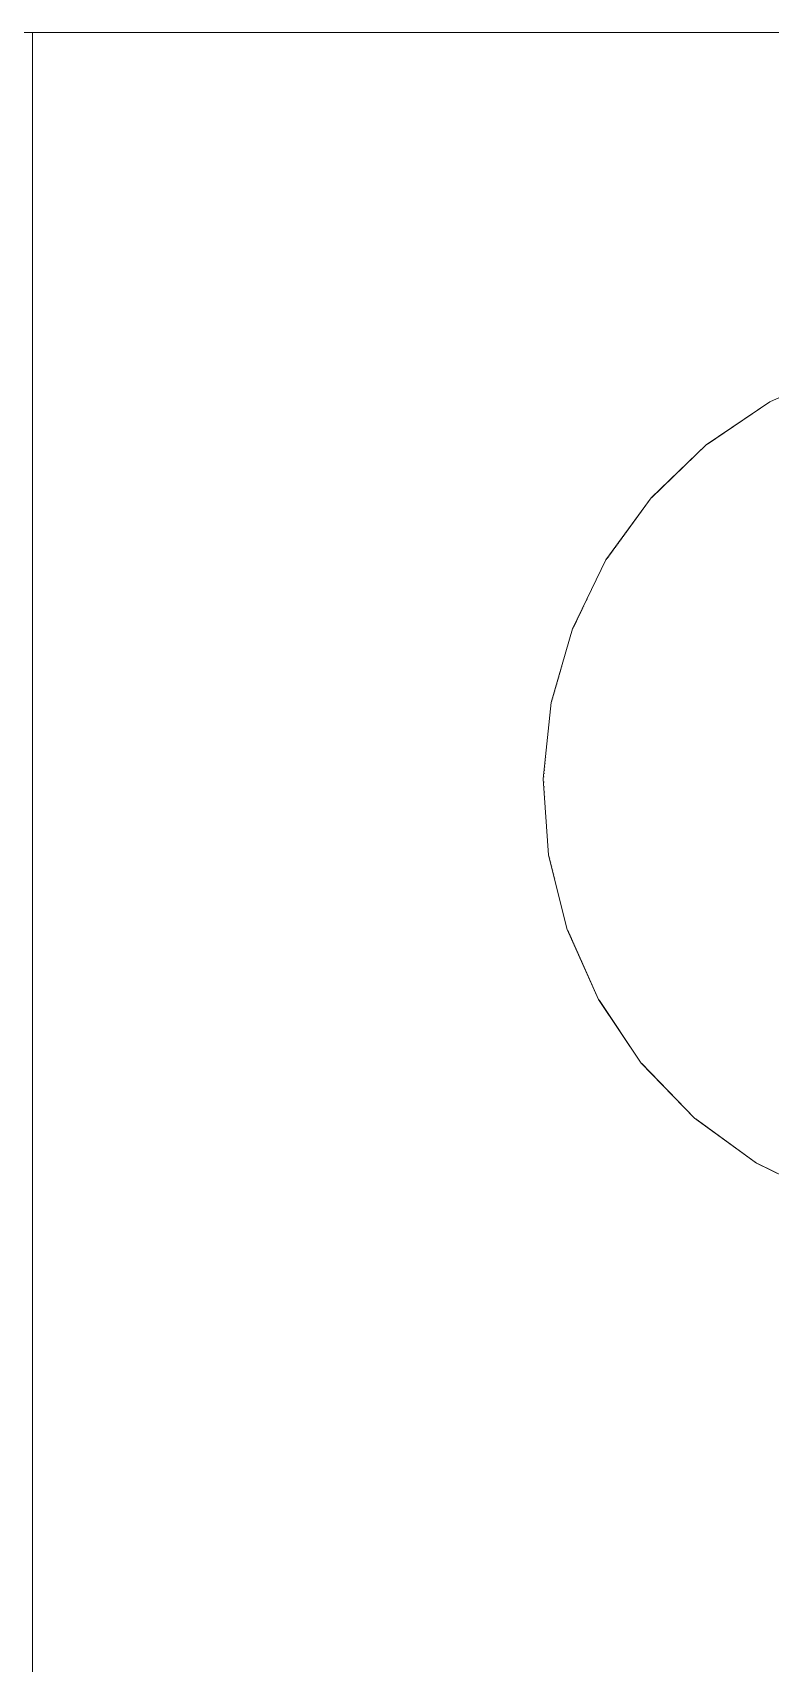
# Model space of a CAD drawing. Header units: millimetres. Extents: x -46169 to 135069, y -86316 to 18123.
# Drawn here: x 115678.1 to 115694.88, y -80820.13 to -80783.04 of the extents above; entities that cross this region are included whole.
import ezdxf

# ---------------------------------------------------------------- set-up
doc = ezdxf.new("R2010")
doc.units = ezdxf.units.MM
doc.header["$MEASUREMENT"] = 0
doc.linetypes.add('Wipeout_Contour', pattern=[1000, 0, -1000])
doc.layers.add('New_A-35-M_FFE_Sanitary', color=7, linetype='Continuous')
doc.layers.add('New_A-35-M_FFE_Sanitary_Pen_No__104', color=7, linetype='Continuous', lineweight=15, true_color=0xa6a6a6)
doc.layers.add('New_A-35-M_FFE_Sanitary_Pen_No__75', color=7, linetype='Continuous', lineweight=20, true_color=0x606060)

# ---------------------------------------------------------------- blocks, each defined once
blk = doc.blocks.new('Section Elem_148_3', base_point=(188935.419, -81480.184))
at = {"color": 254, "linetype": 'Wipeout_Contour', "lineweight": 0, "ltscale": 4233909.213372911}
blk.add_wipeout([(115678.103, -80897.327), (115734.561, -80897.327), (115734.561, -80896.882), (115734.296, -80896.882), (115734.296, -80837.846), (115734.296, -80810.183), (115699.552, -80810.183), (115697.818, -80810.001), (115696.143, -80809.52), (115696.128, -80809.52), (115694.562, -80808.756), (115693.151, -80807.731), (115691.94, -80806.477), (115690.966, -80805.032), (115690.257, -80803.44), (115689.835, -80801.749), (115689.713, -80800.01), (115689.895, -80798.276), (115690.376, -80796.601), (115691.14, -80795.034), (115692.164, -80793.624), (115693.418, -80792.413), (115694.863, -80791.438), (115694.878, -80791.438), (115696.47, -80790.729), (115698.161, -80790.308), (115699.9, -80790.186), (115734.296, -80790.186), (115734.296, -80783.042), (115678.103, -80783.042)], dxfattribs=at).dxf.layer = 'New_A-35-M_FFE_Sanitary'
at = {"color": 254, "linetype": 'Wipeout_Contour', "lineweight": 0, "ltscale": 423295.386996}
blk.add_wipeout([(115678.103, -80783.042), (115664.35, -80783.042), (115678.103, -80830.917)], dxfattribs=at).dxf.layer = 'New_A-35-M_FFE_Sanitary'
at = {"layer": 'New_A-35-M_FFE_Sanitary_Pen_No__75', "linetype": 'Continuous'}
for p, q in [((115754.736, -80783.042), (115586.157, -80783.042)), ((115678.103, -80897.327), (115678.103, -80783.042))]:
    blk.add_line(p, q, dxfattribs=at)
blk = doc.blocks.new('Section Elem_149_3', base_point=(188935.419, -81480.184))
at = {"color": 254, "linetype": 'Wipeout_Contour', "lineweight": 0, "ltscale": 564446.222305}
blk.add_wipeout([(115694.863, -80791.438), (115693.418, -80792.413), (115693.433, -80792.413), (115694.878, -80791.438)], dxfattribs=at).dxf.layer = 'New_A-35-M_FFE_Sanitary'
at = {"color": 254, "linetype": 'Wipeout_Contour', "lineweight": 0, "ltscale": 564444.299387}
blk.add_wipeout([(115693.418, -80792.413), (115692.164, -80793.624), (115692.179, -80793.624), (115693.433, -80792.413)], dxfattribs=at).dxf.layer = 'New_A-35-M_FFE_Sanitary'
at = {"color": 254, "linetype": 'Wipeout_Contour', "lineweight": 0, "ltscale": 564448.469134}
blk.add_wipeout([(115694.878, -80791.438), (115693.433, -80792.413), (115694.808, -80792.412), (115696.225, -80791.438)], dxfattribs=at).dxf.layer = 'New_A-35-M_FFE_Sanitary'
at = {"color": 254, "linetype": 'Wipeout_Contour', "lineweight": 0, "ltscale": 564443.564798}
blk.add_wipeout([(115692.164, -80793.624), (115691.14, -80795.034), (115691.154, -80795.034), (115692.179, -80793.624)], dxfattribs=at).dxf.layer = 'New_A-35-M_FFE_Sanitary'
at = {"color": 254, "linetype": 'Wipeout_Contour', "lineweight": 0, "ltscale": 564446.58881}
blk.add_wipeout([(115693.433, -80792.413), (115692.179, -80793.624), (115693.578, -80793.623), (115694.808, -80792.412)], dxfattribs=at).dxf.layer = 'New_A-35-M_FFE_Sanitary'
at = {"color": 254, "linetype": 'Wipeout_Contour', "lineweight": 0, "ltscale": 564444.040863}
blk.add_wipeout([(115691.14, -80795.034), (115690.376, -80796.601), (115690.39, -80796.601), (115691.154, -80795.034)], dxfattribs=at).dxf.layer = 'New_A-35-M_FFE_Sanitary'
at = {"color": 254, "linetype": 'Wipeout_Contour', "lineweight": 0, "ltscale": 564457.440907}
blk.add_wipeout([(115696.225, -80791.438), (115694.808, -80792.412), (115698.977, -80792.412), (115700.287, -80791.438)], dxfattribs=at).dxf.layer = 'New_A-35-M_FFE_Sanitary'
at = {"color": 254, "linetype": 'Wipeout_Contour', "lineweight": 0, "ltscale": 564445.890531}
blk.add_wipeout([(115692.179, -80793.624), (115691.154, -80795.034), (115692.573, -80795.033), (115693.578, -80793.623)], dxfattribs=at).dxf.layer = 'New_A-35-M_FFE_Sanitary'
at = {"color": 254, "linetype": 'Wipeout_Contour', "lineweight": 0, "ltscale": 564445.713112}
blk.add_wipeout([(115690.376, -80796.601), (115689.895, -80798.276), (115689.91, -80798.276), (115690.39, -80796.601)], dxfattribs=at).dxf.layer = 'New_A-35-M_FFE_Sanitary'
at = {"color": 254, "linetype": 'Wipeout_Contour', "lineweight": 0, "ltscale": 564455.768524}
blk.add_wipeout([(115694.808, -80792.412), (115693.578, -80793.623), (115697.84, -80793.623), (115698.977, -80792.412)], dxfattribs=at).dxf.layer = 'New_A-35-M_FFE_Sanitary'
at = {"color": 254, "linetype": 'Wipeout_Contour', "lineweight": 0, "ltscale": 564446.395622}
blk.add_wipeout([(115691.154, -80795.034), (115690.39, -80796.601), (115691.823, -80796.6), (115692.573, -80795.033)], dxfattribs=at).dxf.layer = 'New_A-35-M_FFE_Sanitary'
at = {"color": 254, "linetype": 'Wipeout_Contour', "lineweight": 0, "ltscale": 564448.530727}
blk.add_wipeout([(115689.895, -80798.276), (115689.713, -80800.01), (115689.728, -80800.01), (115689.91, -80798.276)], dxfattribs=at).dxf.layer = 'New_A-35-M_FFE_Sanitary'
at = {"color": 254, "linetype": 'Wipeout_Contour', "lineweight": 0, "ltscale": 564455.24619}
blk.add_wipeout([(115693.578, -80793.623), (115692.573, -80795.033), (115696.912, -80795.033), (115697.84, -80793.623)], dxfattribs=at).dxf.layer = 'New_A-35-M_FFE_Sanitary'
at = {"color": 254, "linetype": 'Wipeout_Contour', "lineweight": 0, "ltscale": 564448.088892}
blk.add_wipeout([(115690.39, -80796.601), (115689.91, -80798.276), (115691.352, -80798.275), (115691.823, -80796.6)], dxfattribs=at).dxf.layer = 'New_A-35-M_FFE_Sanitary'
at = {"color": 254, "linetype": 'Wipeout_Contour', "lineweight": 0, "ltscale": 564452.408085}
blk.add_wipeout([(115689.713, -80800.01), (115689.835, -80801.749), (115689.849, -80801.749), (115689.728, -80800.01)], dxfattribs=at).dxf.layer = 'New_A-35-M_FFE_Sanitary'
at = {"color": 254, "linetype": 'Wipeout_Contour', "lineweight": 0, "ltscale": 564455.889875}
blk.add_wipeout([(115692.573, -80795.033), (115691.823, -80796.6), (115696.219, -80796.6), (115696.912, -80795.033)], dxfattribs=at).dxf.layer = 'New_A-35-M_FFE_Sanitary'
at = {"color": 254, "linetype": 'Wipeout_Contour', "lineweight": 0, "ltscale": 564450.919138}
blk.add_wipeout([(115689.91, -80798.276), (115689.728, -80800.01), (115691.173, -80800.009), (115691.352, -80798.275)], dxfattribs=at).dxf.layer = 'New_A-35-M_FFE_Sanitary'
at = {"color": 254, "linetype": 'Wipeout_Contour', "lineweight": 0, "ltscale": 564457.22734}
blk.add_wipeout([(115689.835, -80801.749), (115690.257, -80803.44), (115690.271, -80803.44), (115689.849, -80801.749)], dxfattribs=at).dxf.layer = 'New_A-35-M_FFE_Sanitary'
at = {"color": 254, "linetype": 'Wipeout_Contour', "lineweight": 0, "ltscale": 564457.680133}
blk.add_wipeout([(115691.823, -80796.6), (115691.352, -80798.275), (115695.784, -80798.275), (115696.219, -80796.6)], dxfattribs=at).dxf.layer = 'New_A-35-M_FFE_Sanitary'
at = {"color": 254, "linetype": 'Wipeout_Contour', "lineweight": 0, "ltscale": 564454.798331}
blk.add_wipeout([(115689.728, -80800.01), (115689.849, -80801.749), (115691.293, -80801.748), (115691.173, -80800.009)], dxfattribs=at).dxf.layer = 'New_A-35-M_FFE_Sanitary'
at = {"color": 254, "linetype": 'Wipeout_Contour', "lineweight": 0, "ltscale": 564462.842049}
blk.add_wipeout([(115690.257, -80803.44), (115690.966, -80805.032), (115690.98, -80805.032), (115690.271, -80803.44)], dxfattribs=at).dxf.layer = 'New_A-35-M_FFE_Sanitary'
at = {"color": 254, "linetype": 'Wipeout_Contour', "lineweight": 0, "ltscale": 564460.562693}
blk.add_wipeout([(115691.352, -80798.275), (115691.173, -80800.009), (115695.619, -80800.009), (115695.784, -80798.275)], dxfattribs=at).dxf.layer = 'New_A-35-M_FFE_Sanitary'
at = {"color": 254, "linetype": 'Wipeout_Contour', "lineweight": 0, "ltscale": 564459.607057}
blk.add_wipeout([(115689.849, -80801.749), (115690.271, -80803.44), (115691.707, -80803.439), (115691.293, -80801.748)], dxfattribs=at).dxf.layer = 'New_A-35-M_FFE_Sanitary'
at = {"color": 254, "linetype": 'Wipeout_Contour', "lineweight": 0, "ltscale": 564469.081589}
blk.add_wipeout([(115690.966, -80805.032), (115691.94, -80806.477), (115691.955, -80806.477), (115690.98, -80805.032)], dxfattribs=at).dxf.layer = 'New_A-35-M_FFE_Sanitary'
at = {"color": 254, "linetype": 'Wipeout_Contour', "lineweight": 0, "ltscale": 564464.446755}
blk.add_wipeout([(115691.173, -80800.009), (115691.293, -80801.748), (115695.729, -80801.748), (115695.619, -80800.009)], dxfattribs=at).dxf.layer = 'New_A-35-M_FFE_Sanitary'
at = {"color": 254, "linetype": 'Wipeout_Contour', "lineweight": 0, "ltscale": 564465.20281}
blk.add_wipeout([(115690.271, -80803.44), (115690.98, -80805.032), (115692.402, -80805.032), (115691.707, -80803.439)], dxfattribs=at).dxf.layer = 'New_A-35-M_FFE_Sanitary'
at = {"color": 254, "linetype": 'Wipeout_Contour', "lineweight": 0, "ltscale": 564475.756358}
blk.add_wipeout([(115691.94, -80806.477), (115693.151, -80807.731), (115693.166, -80807.731), (115691.955, -80806.477)], dxfattribs=at).dxf.layer = 'New_A-35-M_FFE_Sanitary'
at = {"color": 254, "linetype": 'Wipeout_Contour', "lineweight": 0, "ltscale": 564469.212652}
blk.add_wipeout([(115691.293, -80801.748), (115691.707, -80803.439), (115696.111, -80803.439), (115695.729, -80801.748)], dxfattribs=at).dxf.layer = 'New_A-35-M_FFE_Sanitary'
at = {"color": 254, "linetype": 'Wipeout_Contour', "lineweight": 0, "ltscale": 564471.415258}
blk.add_wipeout([(115690.98, -80805.032), (115691.955, -80806.477), (115693.359, -80806.477), (115692.402, -80805.032)], dxfattribs=at).dxf.layer = 'New_A-35-M_FFE_Sanitary'
at = {"color": 254, "linetype": 'Wipeout_Contour', "lineweight": 0, "ltscale": 564482.663536}
blk.add_wipeout([(115693.151, -80807.731), (115694.562, -80808.756), (115694.576, -80808.756), (115693.166, -80807.731)], dxfattribs=at).dxf.layer = 'New_A-35-M_FFE_Sanitary'
at = {"color": 254, "linetype": 'Wipeout_Contour', "lineweight": 0, "ltscale": 564474.720415}
blk.add_wipeout([(115691.707, -80803.439), (115692.402, -80805.032), (115696.754, -80805.032), (115696.111, -80803.439)], dxfattribs=at).dxf.layer = 'New_A-35-M_FFE_Sanitary'
at = {"color": 254, "linetype": 'Wipeout_Contour', "lineweight": 0, "ltscale": 564478.05545}
blk.add_wipeout([(115691.955, -80806.477), (115693.166, -80807.731), (115694.547, -80807.731), (115693.359, -80806.477)], dxfattribs=at).dxf.layer = 'New_A-35-M_FFE_Sanitary'
at = {"color": 254, "linetype": 'Wipeout_Contour', "lineweight": 0, "ltscale": 564489.593245}
blk.add_wipeout([(115694.562, -80808.756), (115696.128, -80809.52), (115696.143, -80809.52), (115694.576, -80808.756)], dxfattribs=at).dxf.layer = 'New_A-35-M_FFE_Sanitary'
at = {"color": 254, "linetype": 'Wipeout_Contour', "lineweight": 0, "ltscale": 564480.802535}
blk.add_wipeout([(115692.402, -80805.032), (115693.359, -80806.477), (115697.638, -80806.477), (115696.754, -80805.032)], dxfattribs=at).dxf.layer = 'New_A-35-M_FFE_Sanitary'
at = {"color": 254, "linetype": 'Wipeout_Contour', "lineweight": 0, "ltscale": 564484.921509}
blk.add_wipeout([(115693.166, -80807.731), (115694.576, -80808.756), (115695.93, -80808.756), (115694.547, -80807.731)], dxfattribs=at).dxf.layer = 'New_A-35-M_FFE_Sanitary'
at = {"color": 254, "linetype": 'Wipeout_Contour', "lineweight": 0, "ltscale": 564487.274076}
blk.add_wipeout([(115693.359, -80806.477), (115694.547, -80807.731), (115698.736, -80807.731), (115697.638, -80806.477)], dxfattribs=at).dxf.layer = 'New_A-35-M_FFE_Sanitary'
at = {"color": 254, "linetype": 'Wipeout_Contour', "lineweight": 0, "ltscale": 564491.804744}
blk.add_wipeout([(115694.576, -80808.756), (115696.143, -80809.52), (115697.468, -80809.52), (115695.93, -80808.756)], dxfattribs=at).dxf.layer = 'New_A-35-M_FFE_Sanitary'
at = {"color": 254, "linetype": 'Wipeout_Contour', "lineweight": 0, "ltscale": 564493.938292}
blk.add_wipeout([(115694.547, -80807.731), (115695.93, -80808.756), (115700.014, -80808.756), (115698.736, -80807.731)], dxfattribs=at).dxf.layer = 'New_A-35-M_FFE_Sanitary'
at = {"layer": 'New_A-35-M_FFE_Sanitary_Pen_No__104', "linetype": 'Continuous', "flags": 128}
blk.add_lwpolyline([(115696.456, -80790.729), (115694.863, -80791.438), (115693.418, -80792.413), (115692.164, -80793.624), (115691.14, -80795.034), (115690.376, -80796.601), (115689.895, -80798.276), (115689.713, -80800.01), (115689.835, -80801.749), (115690.257, -80803.44), (115690.966, -80805.032), (115691.94, -80806.477), (115693.151, -80807.731), (115694.562, -80808.756), (115696.128, -80809.52)], dxfattribs=at)

msp = doc.modelspace()

# ---------------------------------------------------------------- block references
at = {"layer": 'New_A-35-M_FFE_Sanitary'}
msp.add_blockref('Section Elem_148_3', (188935.419, -81480.184), dxfattribs=at)

# ---------------------------------------------------------------- next in the draw order: block references
msp.add_blockref('Section Elem_149_3', (188935.419, -81480.184), dxfattribs=at)

doc.saveas('drawing.dxf')
